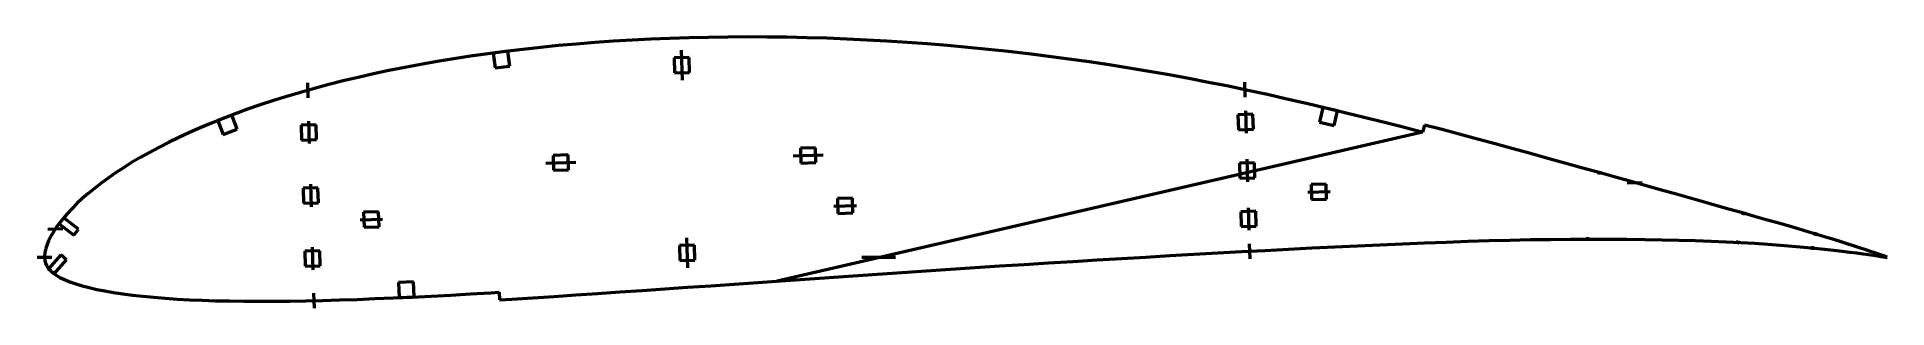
# Model space of a CAD drawing. Header units: metres. Extents: x -173 to 321, y -14 to 59.
import ezdxf

# ---------------------------------------------------------------- set-up
doc = ezdxf.new("R2010")
doc.units = ezdxf.units.M
for name, color, linetype, lineweight in [('FoilLayer', 1, 'Continuous', 50), ('StringerLayer', 1, 'Continuous', 50), ('SubLayer', 1, 'Continuous', 50)]:
    doc.layers.add(name, color=color, linetype=linetype, lineweight=lineweight)

msp = doc.modelspace()

# ---------------------------------------------------------------- linework, layer by layer
at = {"layer": 'FoilLayer'}
for p, q in [((-52.53, 54.34), (-57.09, 53.69)), ((-47.9, 54.95), (-52.53, 54.34)), ((-43.21, 55.52), (-47.9, 54.95)), ((-38.47, 56.05), (-43.21, 55.52)), ((-33.69, 56.53), (-38.47, 56.05)), ((-28.85, 56.95), (-33.69, 56.53)), ((-23.94, 57.34), (-28.85, 56.95)), ((-18.98, 57.69), (-23.94, 57.34)), ((-13.98, 58), (-18.98, 57.69)), ((-8.95, 58.26), (-13.98, 58)), ((-3.88, 58.46), (-8.95, 58.26)), ((1.24, 58.63), (-3.88, 58.46)), ((6.4, 58.74), (1.24, 58.63)), ((11.6, 58.81), (6.4, 58.74)), ((16.83, 58.85), (11.6, 58.81)), ((22.07, 58.83), (16.83, 58.85)), ((27.34, 58.76), (22.07, 58.83)), ((32.64, 58.64), (27.34, 58.76)), ((37.96, 58.48), (32.64, 58.64)), ((43.31, 58.27), (37.96, 58.48)), ((48.67, 58.02), (43.31, 58.27)), ((54.04, 57.72), (48.67, 58.02)), ((59.42, 57.37), (54.04, 57.72)), ((64.81, 56.97), (59.42, 57.37)), ((70.21, 56.53), (64.81, 56.97)), ((75.62, 56.05), (70.21, 56.53)), ((81.03, 55.52), (75.62, 56.05)), ((86.43, 54.95), (81.03, 55.52)), ((91.82, 54.32), (86.43, 54.95)), ((97.21, 53.65), (91.82, 54.32)), ((-78.88, 49.85), (-83.02, 48.97)), ((-74.66, 50.7), (-78.88, 49.85)), ((-70.37, 51.51), (-74.66, 50.7)), ((-66.01, 52.28), (-70.37, 51.51)), ((-61.59, 53.01), (-66.01, 52.28)), ((-57.09, 53.69), (-61.59, 53.01)), ((102.59, 52.94), (97.21, 53.65)), ((107.96, 52.18), (102.59, 52.94)), ((113.33, 51.38), (107.96, 52.18)), ((118.67, 50.53), (113.33, 51.38)), ((124.01, 49.64), (118.67, 50.53)), ((129.32, 48.71), (124.01, 49.64)), ((-98.77, 45.09), (-102.52, 44.02)), ((-94.95, 46.12), (-98.77, 45.09)), ((-91.06, 47.11), (-94.95, 46.12)), ((-87.09, 48.05), (-91.06, 47.11)), ((-83.02, 48.97), (-87.09, 48.05)), ((134.62, 47.73), (129.32, 48.71)), ((139.89, 46.71), (134.62, 47.73)), ((145.16, 45.65), (139.89, 46.71)), ((150.39, 44.56), (145.16, 45.65)), ((155.6, 43.43), (150.39, 44.56)), ((-116.59, 39.5), (-119.89, 38.3)), ((-113.21, 40.68), (-116.59, 39.5)), ((-109.73, 41.82), (-113.21, 40.68)), ((-106.17, 42.94), (-109.73, 41.82)), ((-102.52, 44.02), (-106.17, 42.94)), ((160.79, 42.26), (155.6, 43.43)), ((165.97, 41.05), (160.79, 42.26)), ((171.13, 39.83), (165.97, 41.05)), ((176.27, 38.59), (171.13, 39.83)), ((-126.21, 35.83), (-129.23, 34.56)), ((-123.1, 37.07), (-126.21, 35.83)), ((-119.89, 38.3), (-123.1, 37.07)), ((181.38, 37.35), (176.27, 38.59)), ((186.44, 36.08), (181.38, 37.35)), ((191.45, 34.81), (186.44, 36.08)), ((196.43, 33.52), (191.45, 34.81)), ((197.5, 35.31), (196.99, 33.37)), ((201.88, 34.16), (197.5, 35.31)), ((-137.68, 30.65), (-140.31, 29.31)), ((-134.96, 31.97), (-137.68, 30.65)), ((-132.14, 33.28), (-134.96, 31.97)), ((-129.23, 34.56), (-132.14, 33.28)), ((196.99, 33.37), (24.69, -6.4)), ((196.99, 33.37), (196.43, 33.52)), ((206.77, 32.86), (201.88, 34.16)), ((211.61, 31.56), (206.77, 32.86)), ((216.4, 30.25), (211.61, 31.56)), ((221.14, 28.95), (216.4, 30.25)), ((-147.55, 25.26), (-149.74, 23.89)), ((-145.24, 26.61), (-147.55, 25.26)), ((-142.82, 27.97), (-145.24, 26.61)), ((-140.31, 29.31), (-142.82, 27.97)), ((225.81, 27.67), (221.14, 28.95)), ((230.42, 26.4), (225.81, 27.67)), ((234.95, 25.15), (230.42, 26.4)), ((239.41, 23.9), (234.95, 25.15)), ((-153.84, 21.12), (-155.73, 19.74)), ((-151.84, 22.51), (-153.84, 21.12)), ((-149.74, 23.89), (-151.84, 22.51)), ((243.79, 22.67), (239.41, 23.9)), ((248.09, 21.47), (243.79, 22.67)), ((252.3, 20.29), (248.09, 21.47)), ((256.42, 19.13), (252.3, 20.29)), ((-160.72, 15.65), (-162.16, 14.29)), ((-159.17, 17.01), (-160.72, 15.65)), ((-157.51, 18.37), (-159.17, 17.01)), ((-155.73, 19.74), (-157.51, 18.37)), ((260.44, 18), (256.42, 19.13)), ((264.36, 16.89), (260.44, 18)), ((268.18, 15.81), (264.36, 16.89)), ((271.9, 14.76), (268.18, 15.81)), ((-165.85, 10.31), (-166.86, 9.03)), ((-164.73, 11.61), (-165.85, 10.31)), ((-163.5, 12.94), (-164.73, 11.61)), ((-162.16, 14.29), (-163.5, 12.94)), ((275.5, 13.75), (271.9, 14.76)), ((278.98, 12.76), (275.5, 13.75)), ((282.34, 11.81), (278.98, 12.76)), ((285.59, 10.89), (282.34, 11.81)), ((288.7, 10), (285.59, 10.89)), ((291.69, 9.15), (288.7, 10)), ((-169.19, 5.41), (-169.72, 4.34)), ((-168.52, 6.59), (-169.19, 5.41)), ((-167.75, 7.79), (-168.52, 6.59)), ((-166.86, 9.03), (-167.75, 7.79)), ((294.54, 8.33), (291.69, 9.15)), ((297.25, 7.54), (294.54, 8.33)), ((299.82, 6.78), (297.25, 7.54)), ((302.25, 6.05), (299.82, 6.78)), ((304.55, 5.36), (302.25, 6.05)), ((306.71, 4.7), (304.55, 5.36)), ((-170.81, 0.15), (-170.82, -0.03)), ((-170.7, 1.25), (-170.81, 0.15)), ((-170.48, 2.34), (-170.7, 1.25)), ((-170.18, 3.15), (-170.48, 2.34)), ((-169.72, 4.34), (-170.18, 3.15)), ((116.67, -0.36), (123.13, 0.02)), ((123.13, 0.02), (129.56, 0.4)), ((129.56, 0.4), (135.97, 0.77)), ((135.97, 0.77), (142.36, 1.12)), ((142.36, 1.12), (148.69, 1.46)), ((148.69, 1.46), (154.97, 1.79)), ((154.97, 1.79), (161.21, 2.13)), ((161.21, 2.13), (167.41, 2.45)), ((167.41, 2.45), (173.56, 2.75)), ((173.56, 2.75), (179.65, 3.03)), ((179.65, 3.03), (185.66, 3.31)), ((185.66, 3.31), (191.62, 3.58)), ((191.62, 3.58), (197.52, 3.83)), ((197.52, 3.83), (203.35, 4.04)), ((203.35, 4.04), (209.09, 4.23)), ((209.09, 4.23), (214.74, 4.41)), ((214.74, 4.41), (220.31, 4.56)), ((220.31, 4.56), (225.8, 4.68)), ((225.8, 4.68), (231.18, 4.75)), ((231.18, 4.75), (236.43, 4.8)), ((236.43, 4.8), (241.57, 4.83)), ((241.57, 4.83), (246.61, 4.84)), ((246.61, 4.84), (251.52, 4.8)), ((251.52, 4.8), (256.3, 4.74)), ((256.3, 4.74), (260.93, 4.66)), ((260.93, 4.66), (265.42, 4.55)), ((265.42, 4.55), (269.77, 4.42)), ((269.77, 4.42), (273.98, 4.27)), ((273.98, 4.27), (278.01, 4.08)), ((278.01, 4.08), (281.89, 3.9)), ((281.89, 3.9), (285.61, 3.69)), ((285.61, 3.69), (289.17, 3.46)), ((289.17, 3.46), (292.55, 3.2)), ((292.55, 3.2), (295.75, 2.94)), ((295.75, 2.94), (298.75, 2.68)), ((298.75, 2.68), (301.59, 2.42)), ((301.59, 2.42), (304.23, 2.15)), ((304.23, 2.15), (306.69, 1.88)), ((306.69, 1.88), (308.96, 1.61)), ((308.72, 4.07), (306.71, 4.7)), ((310.58, 3.49), (308.72, 4.07)), ((308.96, 1.61), (311.02, 1.35)), ((312.3, 2.93), (310.58, 3.49)), ((311.02, 1.35), (312.89, 1.11)), ((313.87, 2.42), (312.3, 2.93)), ((312.89, 1.11), (314.56, 0.88)), ((315.29, 1.95), (313.87, 2.42)), ((314.56, 0.88), (316.04, 0.67)), ((316.57, 1.53), (315.29, 1.95)), ((316.04, 0.67), (317.32, 0.49)), ((317.68, 1.15), (316.57, 1.53)), ((317.32, 0.49), (318.41, 0.33)), ((318.65, 0.82), (317.68, 1.15)), ((318.41, 0.33), (319.31, 0.2)), ((319.45, 0.54), (318.65, 0.82)), ((319.31, 0.2), (320.01, 0.09)), ((320.08, 0.32), (319.45, 0.54)), ((320.01, 0.09), (320.52, 0.01)), ((320.55, 0.16), (320.08, 0.32)), ((320.52, 0.01), (320.83, -0.03)), ((320.84, 0.06), (320.55, 0.16)), ((320.94, 0.02), (320.84, 0.06)), ((320.94, -0.05), (320.94, 0.02)), ((-170.82, -0.03), (-170.75, -0.95)), ((-170.75, -0.95), (-170.56, -1.61)), ((-170.56, -1.61), (-170.27, -2.25)), ((-170.27, -2.25), (-169.82, -2.92)), ((-169.82, -2.92), (-169.25, -3.57)), ((-169.25, -3.57), (-168.54, -4.22)), ((-168.54, -4.22), (-167.7, -4.83)), ((-167.7, -4.83), (-166.68, -5.43)), ((45.04, -4.97), (51.5, -4.53)), ((51.5, -4.53), (57.98, -4.09)), ((57.98, -4.09), (64.48, -3.65)), ((64.48, -3.65), (71, -3.2)), ((71, -3.2), (77.55, -2.77)), ((77.55, -2.77), (84.08, -2.37)), ((84.08, -2.37), (90.61, -1.96)), ((90.61, -1.96), (97.13, -1.54)), ((97.13, -1.54), (103.66, -1.13)), ((103.66, -1.13), (110.18, -0.74)), ((110.18, -0.74), (116.67, -0.36)), ((320.83, -0.03), (320.94, -0.05)), ((-166.68, -5.43), (-165.46, -6)), ((-165.46, -6), (-164.04, -6.57)), ((-164.04, -6.57), (-162.44, -7.13)), ((-162.44, -7.13), (-160.74, -7.66)), ((-160.74, -7.66), (-158.89, -8.16)), ((-158.89, -8.16), (-156.88, -8.61)), ((-156.88, -8.61), (-154.7, -9.04)), ((-154.7, -9.04), (-152.36, -9.44)), ((-152.36, -9.44), (-149.9, -9.83)), ((-149.9, -9.83), (-147.31, -10.17)), ((-62.39, -10.15), (-57.09, -9.85)), ((-57.09, -9.85), (-51.67, -9.53)), ((-51.67, -9.53), (-49.49, -9.4)), ((-49.49, -9.4), (-49.37, -11.4)), ((-29.04, -10.12), (-23.2, -9.72)), ((-23.2, -9.72), (-17.28, -9.32)), ((-17.28, -9.32), (-11.3, -8.92)), ((-11.3, -8.92), (-5.26, -8.5)), ((-5.26, -8.5), (0.84, -8.07)), ((0.84, -8.07), (7.02, -7.63)), ((7.02, -7.63), (13.25, -7.19)), ((13.25, -7.19), (19.53, -6.76)), ((19.53, -6.76), (25.84, -6.32)), ((25.84, -6.32), (32.19, -5.87)), ((32.19, -5.87), (38.6, -5.41)), ((38.6, -5.41), (45.04, -4.97)), ((-147.31, -10.17), (-144.57, -10.47)), ((-144.57, -10.47), (-141.66, -10.73)), ((-141.66, -10.73), (-138.61, -10.98)), ((-138.61, -10.98), (-135.44, -11.2)), ((-135.44, -11.2), (-132.15, -11.39)), ((-132.15, -11.39), (-128.73, -11.54)), ((-128.73, -11.54), (-125.17, -11.64)), ((-125.17, -11.64), (-121.45, -11.72)), ((-121.45, -11.72), (-117.62, -11.78)), ((-117.62, -11.78), (-113.68, -11.81)), ((-113.68, -11.81), (-109.62, -11.79)), ((-109.62, -11.79), (-105.42, -11.74)), ((-105.42, -11.74), (-101.08, -11.66)), ((-101.08, -11.66), (-96.62, -11.56)), ((-96.62, -11.56), (-92.07, -11.45)), ((-92.07, -11.45), (-87.4, -11.29)), ((-87.4, -11.29), (-82.62, -11.1)), ((-82.62, -11.1), (-77.71, -10.88)), ((-77.71, -10.88), (-72.69, -10.66)), ((-72.69, -10.66), (-67.58, -10.42)), ((-67.58, -10.42), (-62.39, -10.15)), ((-49.37, -11.4), (-46.04, -11.2)), ((-46.04, -11.2), (-40.45, -10.86)), ((-40.45, -10.86), (-34.79, -10.51)), ((-34.79, -10.51), (-29.04, -10.12))]:
    msp.add_line(p, q, dxfattribs=at)
at = {"layer": 'StringerLayer'}
for p, q in [((-47.13, 55.05), (-51.1, 54.53)), ((-51.1, 54.53), (-50.57, 50.56)), ((-46.61, 51.08), (-47.13, 55.05)), ((-50.57, 50.56), (-46.61, 51.08)), ((170.4, 40), (169.47, 36.11)), ((174.29, 39.07), (170.4, 40)), ((-120.85, 37.93), (-124.59, 36.5)), ((-124.59, 36.5), (-123.16, 32.76)), ((-119.43, 34.19), (-120.85, 37.93)), ((169.47, 36.11), (173.36, 35.18)), ((173.36, 35.18), (174.29, 39.07)), ((-123.16, 32.76), (-119.43, 34.19)), ((-165.68, 10.52), (-166.92, 8.94)), ((-161.75, 7.43), (-165.68, 10.52)), ((-166.92, 8.94), (-162.99, 5.86)), ((-162.99, 5.86), (-161.75, 7.43)), ((-166.45, 0.62), (-169.76, -3.12)), ((-164.95, -0.7), (-166.45, 0.62)), ((-169.76, -3.12), (-168.27, -4.44)), ((-168.27, -4.44), (-164.95, -0.7)), ((-72.33, -6.64), (-76.33, -6.82)), ((-76.33, -6.82), (-76.15, -10.82)), ((-72.15, -10.64), (-72.33, -6.64)), ((-76.15, -10.82), (-72.15, -10.64))]:
    msp.add_line(p, q, dxfattribs=at)
at = {"layer": 'SubLayer'}
for p, q in [((-0.85, 55.31), (-0.62, 47.31)), ((1.21, 53.37), (-2.79, 53.25)), ((-2.79, 53.25), (-2.68, 49.25)), ((1.32, 49.37), (1.21, 53.37)), ((-100.64, 46.57), (-100.52, 42.57)), ((-2.68, 49.25), (1.32, 49.37)), ((149.46, 46.74), (149.58, 42.75)), ((-98.31, 35.39), (-102.31, 35.28)), ((-102.31, 35.28), (-102.19, 31.28)), ((-100.34, 36.34), (-100.16, 30.34)), ((-98.19, 31.4), (-98.31, 35.39)), ((151.72, 38.17), (147.72, 38.05)), ((147.72, 38.05), (147.83, 34.05)), ((149.69, 39.11), (149.86, 33.11)), ((151.83, 34.17), (151.72, 38.17)), ((-102.19, 31.28), (-98.19, 31.4)), ((147.83, 34.05), (151.83, 34.17)), ((-37.02, 25.14), (-29.02, 25.38)), ((-31.08, 27.32), (-35.07, 27.2)), ((-35.07, 27.2), (-34.96, 23.2)), ((-30.96, 23.32), (-31.08, 27.32)), ((29.02, 27.08), (37.02, 27.31)), ((34.96, 29.25), (30.96, 29.14)), ((30.96, 29.14), (31.08, 25.14)), ((31.08, 25.14), (35.07, 25.26)), ((35.07, 25.26), (34.96, 29.25)), ((152.09, 25.22), (148.1, 25.1)), ((148.1, 25.1), (148.21, 21.1)), ((150.07, 26.16), (150.24, 20.16)), ((152.21, 21.22), (152.09, 25.22)), ((-34.96, 23.2), (-30.96, 23.32)), ((148.21, 21.1), (152.21, 21.22)), ((244.04, 22.08), (244.33, 23.04)), ((251.62, 19.86), (255.62, 19.98)), ((-97.82, 18.54), (-101.81, 18.42)), ((-101.81, 18.42), (-101.7, 14.42)), ((-99.85, 19.48), (-99.67, 13.48)), ((-97.7, 14.54), (-97.82, 18.54)), ((44.81, 15.8), (40.81, 15.68)), ((40.81, 15.68), (40.93, 11.68)), ((44.92, 11.8), (44.81, 15.8)), ((166.32, 17.36), (172.32, 17.54)), ((171.26, 19.51), (167.26, 19.39)), ((167.26, 19.39), (167.38, 15.39)), ((167.38, 15.39), (171.38, 15.51)), ((171.38, 15.51), (171.26, 19.51)), ((-101.7, 14.42), (-97.7, 14.54)), ((-86.59, 9.95), (-80.59, 10.12)), ((-81.65, 12.09), (-85.65, 11.98)), ((-85.65, 11.98), (-85.53, 7.98)), ((-81.53, 8.1), (-81.65, 12.09)), ((39.87, 13.65), (45.87, 13.83)), ((40.93, 11.68), (44.92, 11.8)), ((152.47, 12.26), (148.48, 12.14)), ((148.48, 12.14), (148.59, 8.15)), ((150.45, 13.2), (150.62, 7.21)), ((152.59, 8.26), (152.47, 12.26)), ((282.54, 11.23), (282.84, 12.19)), ((-169.89, 7.51), (-165.89, 7.62)), ((-85.53, 7.98), (-81.53, 8.1)), ((0.85, -2.85), (0.62, 5.14)), ((148.59, 8.15), (152.59, 8.26)), ((241.05, 4.33), (241.11, 5.33)), ((301.75, 5.68), (302.06, 6.63)), ((-172.81, 0), (-168.81, 0)), ((-97.32, 1.68), (-101.32, 1.56)), ((-101.32, 1.56), (-101.2, -2.43)), ((-99.35, 2.62), (-99.18, -3.37)), ((-97.21, -2.32), (-97.32, 1.68)), ((2.68, 3.2), (-1.32, 3.09)), ((-1.32, 3.09), (-1.21, -0.91)), ((2.79, -0.79), (2.68, 3.2)), ((47.37, 0), (56.31, 0)), ((150.73, 3.57), (150.85, -0.43)), ((281.08, 3.43), (281.18, 4.43)), ((301.03, 1.97), (301.15, 2.96)), ((-101.2, -2.43), (-97.21, -2.32)), ((-1.21, -0.91), (2.79, -0.79)), ((-98.99, -9.61), (-98.88, -13.61))]:
    msp.add_line(p, q, dxfattribs=at)

doc.saveas('drawing.dxf')
